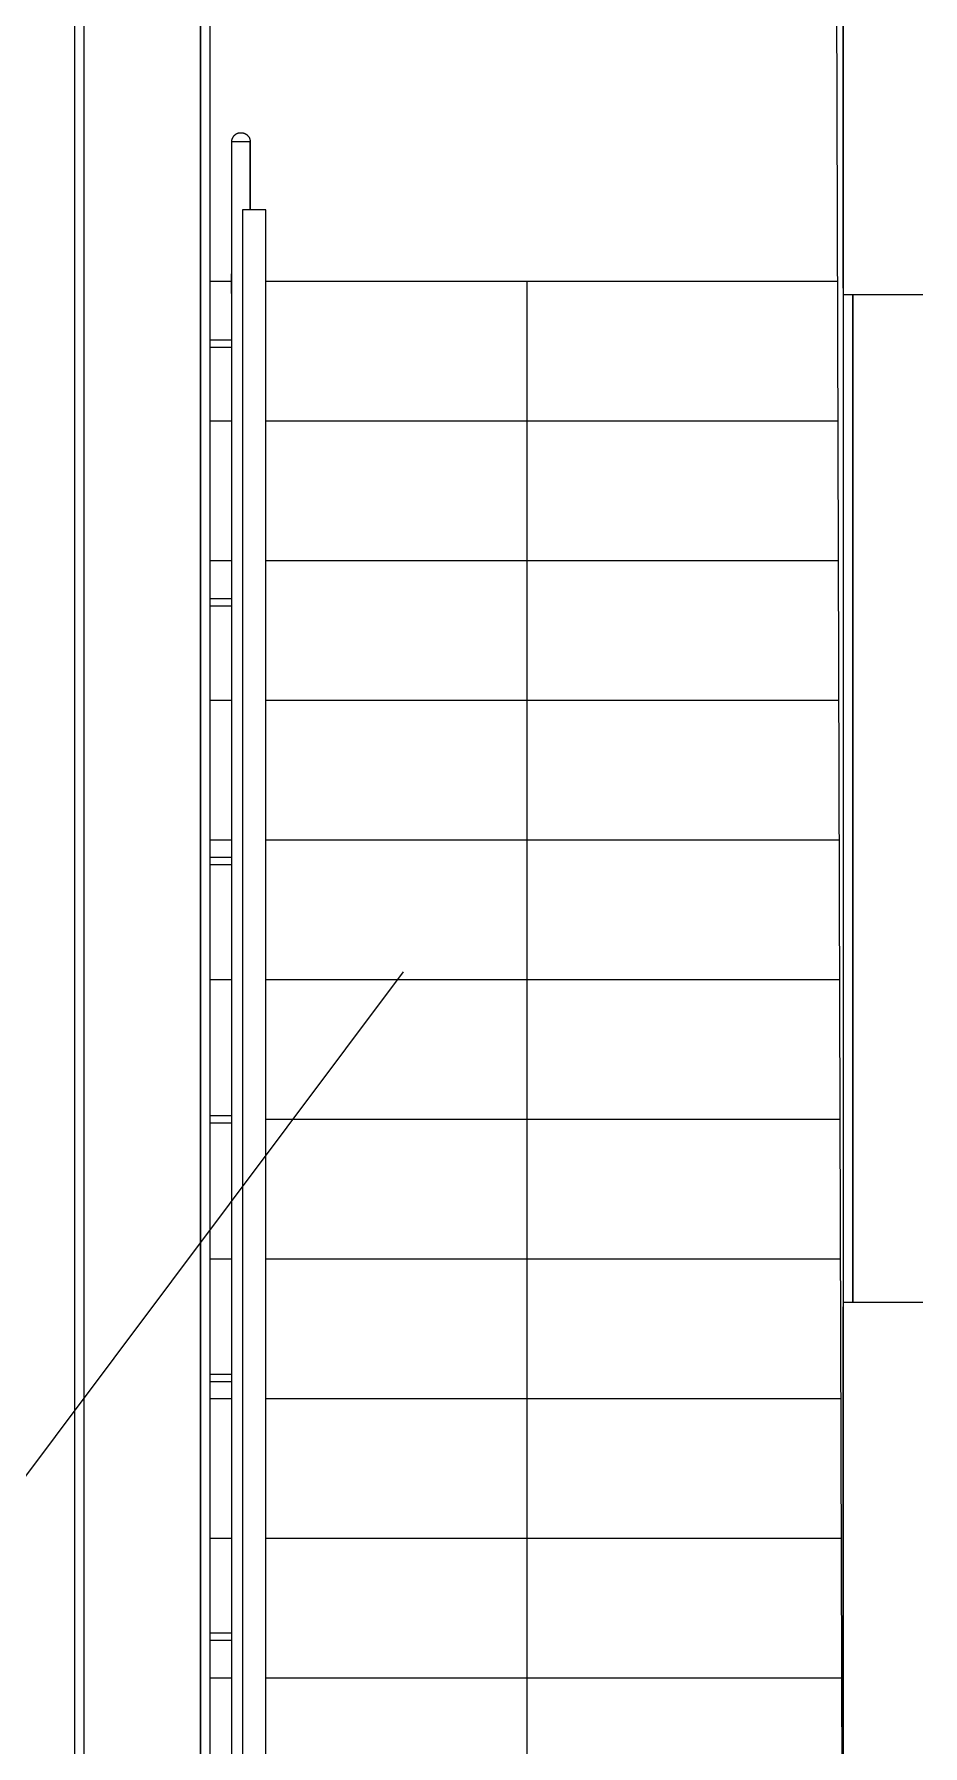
# Model space of a CAD drawing. Header units: millimetres. Extents: x -42533 to 645315, y 3457 to 82611.
# Drawn here: x 70273 to 72181, y 63223 to 66900 of the extents above; entities that cross this region are included whole.
import ezdxf

# ---------------------------------------------------------------- set-up
doc = ezdxf.new("R2010")
doc.units = ezdxf.units.MM
for name, color, linetype, lineweight in [('Аннотация', 7, 'Continuous', 18), ('Лестницы', 7, 'Continuous', 9), ('Ограждение', 7, 'Continuous', 9), ('Стены внутренние', 7, 'Continuous', 18), ('Стены наружные', 7, 'Continuous', 18), ('Стены отделка', 7, 'Continuous', 30), ('Стены штриховка', 7, 'Continuous', 9), ('Стрелки вверх', 7, 'Continuous', 18), ('ШТРИХОВКА', 252, 'Continuous', 15)]:
    doc.layers.add(name, color=color, linetype=linetype, lineweight=lineweight)
doc.layers.add('Линии', color=7, linetype='Continuous', lineweight=9, true_color=0x00a600)

# ---------------------------------------------------------------- blocks, each defined once
blk = doc.blocks.new('1 этаж')
at = {"layer": 'Аннотация', "color": 8, "lineweight": 9}
blk.add_line((44872.87, 32598.336), (43521.157, 30792.605), dxfattribs=at)
at = {"layer": 'Лестницы', "color": 8}
for p, q in [((44504.908, 34081.427), (44457.978, 34081.427)), ((44504.908, 34081.427), (44457.978, 34081.427)), ((45806.188, 34081.427), (44577.978, 34081.427)), ((45806.188, 34081.427), (44577.978, 34081.427)), ((44504.908, 33781.427), (44457.978, 33781.427)), ((44504.908, 33781.427), (44457.978, 33781.427)), ((45807.117, 33781.427), (44577.978, 33781.427)), ((45807.117, 33781.427), (44577.978, 33781.427)), ((44504.908, 33481.427), (44457.978, 33481.427)), ((44504.908, 33481.427), (44457.978, 33481.427)), ((45808.046, 33481.427), (44577.978, 33481.427)), ((45808.046, 33481.427), (44577.978, 33481.427)), ((44504.908, 33181.427), (44457.978, 33181.427)), ((44504.908, 33181.427), (44457.978, 33181.427)), ((45808.975, 33181.427), (44577.978, 33181.427)), ((45808.975, 33181.427), (44577.978, 33181.427)), ((44504.908, 32881.427), (44457.978, 32881.427)), ((44504.908, 32881.427), (44457.978, 32881.427)), ((45809.905, 32881.427), (44577.978, 32881.427)), ((45809.905, 32881.427), (44577.978, 32881.427)), ((44504.908, 32581.427), (44457.978, 32581.427)), ((44504.908, 32581.427), (44457.978, 32581.427)), ((45810.834, 32581.427), (44577.978, 32581.427)), ((45810.834, 32581.427), (44577.978, 32581.427)), ((45811.763, 32281.427), (44577.978, 32281.427)), ((45811.763, 32281.427), (44577.978, 32281.427)), ((44504.908, 31981.427), (44457.978, 31981.427)), ((44504.908, 31981.427), (44457.978, 31981.427)), ((45812.692, 31981.427), (44577.978, 31981.427)), ((45812.692, 31981.427), (44577.978, 31981.427)), ((44504.908, 31681.427), (44457.978, 31681.427)), ((44504.908, 31681.427), (44457.978, 31681.427)), ((45813.621, 31681.427), (44577.978, 31681.427)), ((45813.621, 31681.427), (44577.978, 31681.427)), ((44504.908, 31381.427), (44457.978, 31381.427)), ((44504.908, 31381.427), (44457.978, 31381.427)), ((45814.55, 31381.427), (44577.978, 31381.427)), ((45814.55, 31381.427), (44577.978, 31381.427)), ((44504.908, 31081.427), (44457.978, 31081.427)), ((44504.908, 31081.427), (44457.978, 31081.427)), ((45815.479, 31081.427), (44577.978, 31081.427)), ((45815.479, 31081.427), (44577.978, 31081.427))]:
    blk.add_line(p, q, dxfattribs=at)
at = {"layer": 'Линии', "color": 8, "lineweight": 18}
for p, q in [((44577.978, 34235.955), (44527.978, 34235.955)), ((44527.978, 34235.955), (44527.978, 30261.427)), ((44577.978, 30261.427), (44577.978, 34235.955))]:
    blk.add_line(p, q, dxfattribs=at)
at = {"layer": 'Ограждение', "color": 8}
for p, q in [((44504.908, 34381.427), (44504.908, 34098.391)), ((44544.908, 34381.427), (44504.908, 34381.427)), ((44504.908, 34381.427), (44504.908, 34098.391)), ((44527.245, 34381.427), (44522.572, 34381.427)), ((44544.908, 34235.955), (44544.908, 34381.427)), ((44544.908, 34381.427), (44544.908, 34235.955)), ((44504.908, 34098.391), (44504.908, 34067.965)), ((44504.908, 34067.965), (44504.908, 30494.889)), ((44504.908, 34055.795), (44504.908, 30482.718)), ((44504.908, 33955.358), (44457.978, 33955.358)), ((44457.978, 33940.358), (44504.908, 33940.358)), ((44504.908, 33399.881), (44457.978, 33399.881)), ((44457.978, 33384.881), (44504.908, 33384.881)), ((44504.908, 32844.404), (44457.978, 32844.404)), ((44457.978, 32829.404), (44504.908, 32829.404)), ((44504.908, 32288.927), (44457.978, 32288.927)), ((44457.978, 32273.927), (44504.908, 32273.927)), ((44504.908, 31733.45), (44457.978, 31733.45)), ((44457.978, 31718.45), (44504.908, 31718.45)), ((44504.908, 31177.973), (44457.978, 31177.973)), ((44457.978, 31162.973), (44504.908, 31162.973))]:
    blk.add_line(p, q, dxfattribs=at)
at = {"layer": 'Ограждение', "color": 8, "flags": 128}
for points in [[(44504.908, 34381.427), (44504.924, 34382.227), (44504.972, 34383.025), (44505.052, 34383.821), (44505.164, 34384.613), (44505.307, 34385.4), (44505.481, 34386.181), (44505.687, 34386.954), (44505.923, 34387.718), (44506.19, 34388.472), (44506.487, 34389.215), (44506.813, 34389.946), (44507.168, 34390.662), (44507.552, 34391.364), (44507.963, 34392.05), (44508.401, 34392.72), (44508.866, 34393.371), (44509.357, 34394.003), (44509.872, 34394.614), (44510.411, 34395.205), (44510.974, 34395.774), (44511.559, 34396.32), (44512.165, 34396.842), (44512.792, 34397.339), (44513.438, 34397.811), (44514.102, 34398.256), (44514.784, 34398.675), (44515.481, 34399.066), (44516.194, 34399.429), (44516.921, 34399.763), (44517.661, 34400.068), (44518.412, 34400.342), (44519.174, 34400.587), (44519.945, 34400.801), (44520.723, 34400.984), (44521.509, 34401.136), (44522.3, 34401.256), (44523.095, 34401.344), (44523.893, 34401.401), (44524.692, 34401.426), (44524.908, 34401.427)], [(44524.908, 34401.427), (44525.708, 34401.411), (44526.506, 34401.363), (44527.302, 34401.283), (44528.094, 34401.171), (44528.881, 34401.028), (44529.662, 34400.854), (44530.435, 34400.648), (44531.199, 34400.411), (44531.954, 34400.145), (44532.696, 34399.848), (44533.427, 34399.522), (44534.144, 34399.167), (44534.846, 34398.783), (44535.532, 34398.372), (44536.201, 34397.933), (44536.852, 34397.469), (44537.484, 34396.978), (44538.096, 34396.463), (44538.686, 34395.923), (44539.255, 34395.361), (44539.801, 34394.776), (44540.323, 34394.17), (44540.82, 34393.543), (44541.292, 34392.897), (44541.737, 34392.233), (44542.156, 34391.551), (44542.547, 34390.853), (44542.91, 34390.14), (44543.244, 34389.414), (44543.549, 34388.674), (44543.824, 34387.923), (44544.068, 34387.161), (44544.282, 34386.39), (44544.465, 34385.612), (44544.617, 34384.826), (44544.737, 34384.035), (44544.826, 34383.24), (44544.882, 34382.442), (44544.907, 34381.643), (44544.908, 34381.427)], [(44504.908, 34055.795), (44504.908, 34058.05), (44504.908, 34060.37), (44504.908, 34062.751), (44504.908, 34065.188), (44504.908, 34067.679), (44504.908, 34070.219), (44504.908, 34072.804), (44504.908, 34075.43), (44504.908, 34078.093), (44504.908, 34080.788), (44504.908, 34083.512), (44504.908, 34086.259), (44504.908, 34089.026), (44504.908, 34091.807), (44504.908, 34094.599), (44504.908, 34097.397), (44504.908, 34098.391)]]:
    blk.add_lwpolyline(points, dxfattribs=at)
at = {"layer": 'Стены внутренние', "color": 8}
for p, q in [((44187.978, 29813.195), (44187.978, 35823.479)), ((44437.978, 35580.568), (44437.978, 29813.195))]:
    blk.add_line(p, q, dxfattribs=at)
at = {"layer": 'Стены наружные', "color": 8}
for p, q in [((45819.055, 29926.845), (45790.851, 39033.902)), ((44167.978, 29813.195), (44167.978, 35822.903)), ((45819.055, 34052.714), (45819.055, 35787.714)), ((45818.055, 34067.714), (45818.055, 35772.714)), ((44437.978, 29793.195), (44437.978, 35580.568)), ((44457.978, 35580.568), (44457.978, 30622.24)), ((45818.055, 34067.714), (45819.055, 34067.714)), ((45819.055, 30154.195), (45819.055, 31889.195)), ((45818.055, 31879.195), (45819.055, 31879.195)), ((45818.055, 30178.455), (45818.055, 31879.195))]:
    blk.add_line(p, q, dxfattribs=at)
at = {"layer": 'Стены отделка', "color": 8, "lineweight": 9}
for p, q in [((45818.055, 34067.714), (45818.055, 31879.195)), ((45839.055, 34052.714), (45819.055, 34052.714)), ((45819.055, 31889.195), (45819.055, 34052.714)), ((45989.055, 34052.714), (45839.055, 34052.714)), ((45819.055, 31889.195), (45839.055, 31889.195)), ((45839.055, 31889.195), (45989.055, 31889.195))]:
    blk.add_line(p, q, dxfattribs=at)
at = {"layer": 'Стены штриховка', "color": 8}
for p, q in [((45839.055, 31889.195), (45839.055, 34052.714)), ((45839.055, 34052.714), (45839.055, 31889.195))]:
    blk.add_line(p, q, dxfattribs=at)
at = {"layer": 'Стрелки вверх', "color": 8}
for p, q in [((45138.516, 34081.427), (45138.516, 33781.427)), ((45138.516, 33781.427), (45138.516, 33481.427)), ((45138.516, 33481.427), (45138.516, 33181.427)), ((45138.516, 33181.427), (45138.516, 32881.427)), ((45138.516, 32881.427), (45138.516, 32581.427)), ((45138.516, 32581.427), (45138.516, 32281.427)), ((45138.516, 32281.427), (45138.516, 31981.427)), ((45138.516, 31981.427), (45138.516, 31681.427)), ((45138.516, 31681.427), (45138.516, 31381.427)), ((45138.516, 31381.427), (45138.516, 31081.427)), ((45138.516, 31081.427), (45138.516, 30781.427))]:
    blk.add_line(p, q, dxfattribs=at)

msp = doc.modelspace()

# ---------------------------------------------------------------- block references
at = {"layer": 'ШТРИХОВКА'}
msp.add_blockref('1 этаж', (26191.6, 32286.7), dxfattribs=at)

doc.saveas('drawing.dxf')
